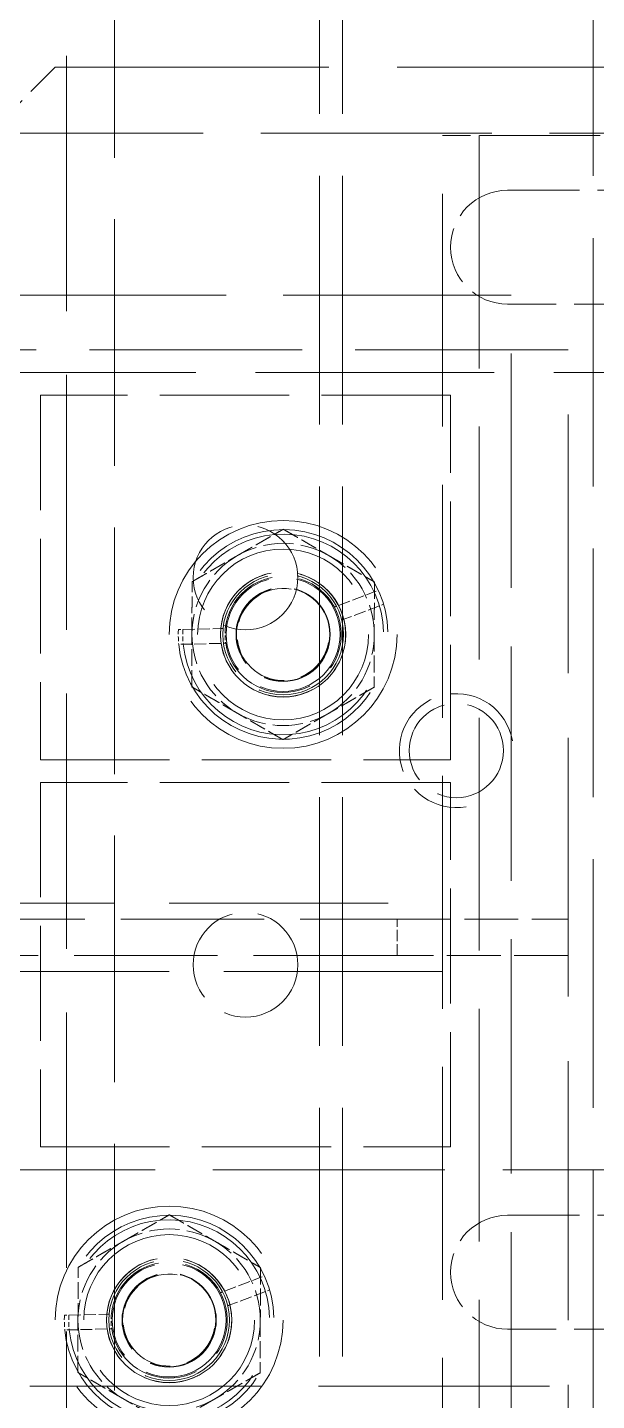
# Model space of a CAD drawing. Header units: millimetres. Extents: x 0 to 5945, y 0 to 4205.
# Drawn here: x 2062.6 to 2087.5, y 2439.4 to 2499.7 of the extents above; entities that cross this region are included whole.
import ezdxf

# ---------------------------------------------------------------- set-up
doc = ezdxf.new("R2010")
doc.units = ezdxf.units.MM
doc.header["$LTSCALE"] = 5
doc.linetypes.add('DASHED', pattern=[0.2067, 0.1654, -0.0413])
doc.layers.add('가려진 것(ISO)', color=2, linetype='DASHED', lineweight=18)

msp = doc.modelspace()

# ---------------------------------------------------------------- linework, layer by layer
at = {"layer": '가려진 것(ISO)', "ltscale": 13.090868}
msp.add_line((2066.376, 2250.457), (2066.376, 2940.457), dxfattribs=at)
at = {"layer": '가려진 것(ISO)', "ltscale": 13.194353}
for p, q in [((2075.376, 2820.457), (2075.376, 2370.457)), ((2076.376, 2820.457), (2076.376, 2370.457)), ((2087.376, 2370.457), (2087.376, 2820.457))]:
    msp.add_line(p, q, dxfattribs=at)
at = {"layer": '가려진 것(ISO)', "ltscale": 13.546203}
msp.add_line((2064.276, 2540.457), (2064.276, 2400.457), dxfattribs=at)
at = {"layer": '가려진 것(ISO)', "ltscale": 2.693548}
msp.add_line((2058.776, 2492.957), (2063.776, 2497.957), dxfattribs=at)
at = {"layer": '가려진 것(ISO)', "ltscale": 14.513788}
msp.add_line((2063.776, 2497.957), (2093.776, 2497.957), dxfattribs=at)
at = {"layer": '가려진 것(ISO)', "ltscale": 12.256087}
for p, q in [((2060.126, 2495.057), (2098.126, 2495.057)), ((2098.126, 2440.057), (2060.126, 2440.057))]:
    msp.add_line(p, q, dxfattribs=at)
at = {"layer": '가려진 것(ISO)', "ltscale": 12.363597}
for p, q in [((2080.776, 2379.957), (2080.776, 2494.957)), ((2082.376, 2494.957), (2082.376, 2379.957))]:
    msp.add_line(p, q, dxfattribs=at)
at = {"layer": '가려진 것(ISO)', "ltscale": 1.91471}
msp.add_line((2083.976, 2494.957), (2080.776, 2494.957), dxfattribs=at)
at = {"layer": '가려진 것(ISO)', "ltscale": 4.494984}
msp.add_line((2083.976, 2494.957), (2095.776, 2494.957), dxfattribs=at)
at = {"layer": '가려진 것(ISO)', "ltscale": 3.809293}
for p, q in [((2083.626, 2492.557), (2093.626, 2492.557)), ((2093.626, 2487.557), (2083.626, 2487.557)), ((2083.626, 2447.557), (2093.626, 2447.557)), ((2093.626, 2442.557), (2083.626, 2442.557))]:
    msp.add_line(p, q, dxfattribs=at)
at = {"layer": '가려진 것(ISO)', "ltscale": 12.094824}
msp.add_line((2083.776, 2487.957), (2058.776, 2487.957), dxfattribs=at)
at = {"layer": '가려진 것(ISO)', "ltscale": 12.44039}
msp.add_line((2083.776, 2397.957), (2083.776, 2487.957), dxfattribs=at)
at = {"layer": '가려진 것(ISO)', "ltscale": 11.288502}
msp.add_line((2086.276, 2485.557), (2051.276, 2485.557), dxfattribs=at)
at = {"layer": '가려진 것(ISO)', "ltscale": 13.739719}
msp.add_line((2086.276, 2400.357), (2086.276, 2485.557), dxfattribs=at)
at = {"layer": '가려진 것(ISO)', "ltscale": 12.666578}
msp.add_line((2096.126, 2484.557), (1952.126, 2484.557), dxfattribs=at)
at = {"layer": '가려진 것(ISO)', "ltscale": 6.856808}
for p, q in [((2081.126, 2483.557), (2063.126, 2483.557)), ((2063.126, 2467.557), (2081.126, 2467.557)), ((2081.126, 2466.557), (2063.126, 2466.557)), ((2063.126, 2450.557), (2081.126, 2450.557))]:
    msp.add_line(p, q, dxfattribs=at)
at = {"layer": '가려진 것(ISO)', "ltscale": 6.094929}
for p, q in [((2063.126, 2483.557), (2063.126, 2467.557)), ((2081.126, 2467.557), (2081.126, 2483.557)), ((2063.126, 2466.557), (2063.126, 2450.557)), ((2081.126, 2450.557), (2081.126, 2466.557))]:
    msp.add_line(p, q, dxfattribs=at)
at = {"layer": '가려진 것(ISO)', "ltscale": 0.635041}
for p, q in [((2076.209, 2474.328), (2077.768, 2474.92)), ((2077.999, 2474.312), (2076.44, 2473.72)), ((2069.377, 2473.274), (2071.044, 2473.315)), ((2071.06, 2472.665), (2069.393, 2472.625)), ((2071.209, 2444.228), (2072.768, 2444.82)), ((2072.999, 2444.212), (2071.44, 2443.62)), ((2064.377, 2443.174), (2066.044, 2443.215)), ((2066.06, 2442.565), (2064.393, 2442.525))]:
    msp.add_line(p, q, dxfattribs=at)
at = {"layer": '가려진 것(ISO)', "ltscale": 0.10509}
for p, q in [((2077.768, 2474.92), (2077.951, 2474.989)), ((2078.182, 2474.382), (2077.999, 2474.312)), ((2069.181, 2473.27), (2069.377, 2473.274)), ((2069.393, 2472.625), (2069.197, 2472.62)), ((2072.768, 2444.82), (2072.951, 2444.889)), ((2073.182, 2444.282), (2072.999, 2444.212)), ((2064.181, 2443.17), (2064.377, 2443.174)), ((2064.393, 2442.525), (2064.197, 2442.52))]:
    msp.add_line(p, q, dxfattribs=at)
at = {"layer": '가려진 것(ISO)', "ltscale": 11.611031}
for p, q in [((2056.776, 2461.257), (2080.776, 2461.257)), ((2080.776, 2458.257), (2056.776, 2458.257))]:
    msp.add_line(p, q, dxfattribs=at)
at = {"layer": '가려진 것(ISO)', "ltscale": 7.618686}
for p, q in [((2058.776, 2460.557), (2078.776, 2460.557)), ((2078.776, 2458.957), (2058.776, 2458.957))]:
    msp.add_line(p, q, dxfattribs=at)
at = {"layer": '가려진 것(ISO)', "ltscale": 2.856945}
for p, q in [((2078.776, 2460.557), (2086.276, 2460.557)), ((2086.276, 2458.957), (2078.776, 2458.957))]:
    msp.add_line(p, q, dxfattribs=at)
at = {"layer": '가려진 것(ISO)', "ltscale": 0.609403}
msp.add_line((2078.776, 2458.957), (2078.776, 2460.557), dxfattribs=at)
at = {"layer": '가려진 것(ISO)', "ltscale": 12.302163}
msp.add_line((2007.126, 2449.557), (2096.126, 2449.557), dxfattribs=at)
at = {"layer": '가려진 것(ISO)', "ltscale": 15.198803}
for centre in [(2073.776, 2473.057), (2068.776, 2442.957)]:
    msp.add_circle(centre, 5, dxfattribs=at)
at = {"layer": '가려진 것(ISO)', "ltscale": 5.504978}
for centre in [(2072.126, 2475.557), (2072.126, 2458.557)]:
    msp.add_circle(centre, 2.3, dxfattribs=at)
at = {"layer": '가려진 것(ISO)', "ltscale": 11.399102}
for centre in [(2073.776, 2473.057), (2068.776, 2442.957)]:
    msp.add_circle(centre, 3.75, dxfattribs=at)
at = {"layer": '가려진 것(ISO)', "ltscale": 6.582059}
for centre in [(2073.776, 2473.057), (2068.776, 2442.957)]:
    msp.add_circle(centre, 2.75, dxfattribs=at)
at = {"layer": '가려진 것(ISO)', "ltscale": 6.342708}
for centre in [(2073.776, 2473.057), (2068.776, 2442.957)]:
    msp.add_circle(centre, 2.65, dxfattribs=at)
at = {"layer": '가려진 것(ISO)', "ltscale": 5.983681}
for centre in [(2073.776, 2473.057), (2068.776, 2442.957)]:
    msp.add_circle(centre, 2.5, dxfattribs=at)
at = {"layer": '가려진 것(ISO)', "ltscale": 5.983712}
for centre in [(2073.776, 2473.057), (2068.776, 2442.957)]:
    msp.add_circle(centre, 2.5, dxfattribs=at)
at = {"layer": '가려진 것(ISO)', "ltscale": 4.94729}
for centre in [(2073.776, 2473.057), (2081.376, 2467.957), (2068.776, 2442.957)]:
    msp.add_circle(centre, 2.067, dxfattribs=at)
at = {"layer": '가려진 것(ISO)', "ltscale": 4.9066}
for centre in [(2073.776, 2473.057), (2068.776, 2442.957)]:
    msp.add_circle(centre, 2.05, dxfattribs=at)
at = {"layer": '가려진 것(ISO)', "ltscale": 2.991791}
for centre in [(2083.626, 2490.057), (2083.626, 2445.057)]:
    msp.add_arc(centre, 2.5, 90, 270, dxfattribs=at)
at = {"layer": '가려진 것(ISO)', "ltscale": 13.668171}
for centre in [(2073.776, 2473.057), (2068.776, 2442.957)]:
    msp.add_arc(centre, 4.6, 185.45267, 177.34978, dxfattribs=at)
at = {"layer": '가려진 것(ISO)', "ltscale": 13.075394}
for centre in [(2073.776, 2473.057), (2068.776, 2442.957)]:
    msp.add_arc(centre, 4.405, 185.63234, 177.17011, dxfattribs=at)
at = {"layer": '가려진 것(ISO)', "ltscale": 1.595575}
for centre, start, end in [((2073.776, 2473.057), 59.92211, 119.92211), ((2073.776, 2473.057), 119.92211, 179.92211), ((2073.776, 2473.057), 359.92211, 59.92211), ((2073.776, 2473.057), 179.92211, 239.92211), ((2073.776, 2473.057), 299.92211, 359.92211), ((2073.776, 2473.057), 239.92211, 299.92211), ((2068.776, 2442.957), 59.92211, 119.92211), ((2068.776, 2442.957), 119.92211, 179.92211), ((2068.776, 2442.957), 359.92211, 59.92211), ((2068.776, 2442.957), 179.92211, 239.92211), ((2068.776, 2442.957), 299.92211, 359.92211), ((2068.776, 2442.957), 239.92211, 299.92211)]:
    msp.add_arc(centre, 4, start, end, dxfattribs=at)
at = {"layer": '가려진 것(ISO)', "ltscale": 6.321898}
for centre in [(2073.776, 2473.057), (2068.776, 2442.957)]:
    msp.add_arc(centre, 2.745, 188.20083, 174.60162, dxfattribs=at)
at = {"layer": '가려진 것(ISO)', "ltscale": 5.855071}
for centre in [(2073.776, 2473.057), (2068.776, 2442.957)]:
    msp.add_arc(centre, 2.55, 188.72354, 174.07891, dxfattribs=at)
at = {"layer": '가려진 것(ISO)', "ltscale": 3.628764}
for centre in [(2073.776, 2473.057), (2068.776, 2442.957)]:
    msp.add_arc(centre, 2.022, 79.92211, 349.92211, dxfattribs=at)
at = {"layer": '가려진 것(ISO)', "ltscale": 0.248093}
for centre in [(2073.776, 2473.057), (2068.776, 2442.957)]:
    msp.add_arc(centre, 2.745, 174.60162, 188.20083, dxfattribs=at)
at = {"layer": '가려진 것(ISO)', "ltscale": 0.248186}
for centre in [(2073.776, 2473.057), (2068.776, 2442.957)]:
    msp.add_arc(centre, 2.55, 174.07891, 188.72354, dxfattribs=at)
at = {"layer": '가려진 것(ISO)', "ltscale": 0.247717}
for centre in [(2073.776, 2473.057), (2068.776, 2442.957)]:
    msp.add_arc(centre, 4.6, 177.34978, 185.45267, dxfattribs=at)
at = {"layer": '가려진 것(ISO)', "ltscale": 0.247736}
for centre in [(2073.776, 2473.057), (2068.776, 2442.957)]:
    msp.add_arc(centre, 4.405, 177.17011, 185.63234, dxfattribs=at)
at = {"layer": '가려진 것(ISO)', "ltscale": 4.487736}
msp.add_arc((2081.376, 2467.957), 2.5, 10, 280, dxfattribs=at)
at = {"layer": '가려진 것(ISO)', "ltscale": 0.893126}
for points in [[(2071.781, 2476.524), (2072.71, 2477.058), (2073.783, 2477.676)], [(2073.783, 2477.676), (2074.854, 2477.056), (2075.781, 2476.518)], [(2069.78, 2475.372), (2070.852, 2475.989), (2071.781, 2476.524)], [(2075.781, 2476.518), (2076.709, 2475.981), (2077.78, 2475.361)], [(2069.776, 2473.062), (2069.778, 2474.134), (2069.78, 2475.372)], [(2077.78, 2475.361), (2077.778, 2474.123), (2077.776, 2473.052)], [(2069.773, 2470.753), (2069.775, 2471.991), (2069.776, 2473.062)], [(2077.776, 2473.052), (2077.775, 2471.98), (2077.773, 2470.742)], [(2071.772, 2469.596), (2070.844, 2470.133), (2069.773, 2470.753)], [(2077.773, 2470.742), (2076.701, 2470.125), (2075.772, 2469.59)], [(2073.77, 2468.438), (2072.699, 2469.058), (2071.772, 2469.596)], [(2075.772, 2469.59), (2074.843, 2469.056), (2073.77, 2468.438)], [(2066.781, 2446.424), (2067.71, 2446.958), (2068.783, 2447.576)], [(2068.783, 2447.576), (2069.854, 2446.956), (2070.781, 2446.418)], [(2064.78, 2445.272), (2065.852, 2445.889), (2066.781, 2446.424)], [(2070.781, 2446.418), (2071.709, 2445.881), (2072.78, 2445.261)], [(2064.776, 2442.962), (2064.778, 2444.034), (2064.78, 2445.272)], [(2072.78, 2445.261), (2072.778, 2444.023), (2072.776, 2442.952)], [(2064.773, 2440.653), (2064.775, 2441.891), (2064.776, 2442.962)], [(2072.776, 2442.952), (2072.775, 2441.88), (2072.773, 2440.642)], [(2066.772, 2439.496), (2065.844, 2440.033), (2064.773, 2440.653)], [(2072.773, 2440.642), (2071.701, 2440.025), (2070.772, 2439.49)], [(2068.77, 2438.338), (2067.699, 2438.958), (2066.772, 2439.496)], [(2070.772, 2439.49), (2069.843, 2438.956), (2068.77, 2438.338)]]:
    msp.add_rational_spline(points, [1, 1.0379548493, 1], degree=2, dxfattribs=at)
at = {"layer": '가려진 것(ISO)', "ltscale": 0.105354}
for points, weights in [([(2076.026, 2474.258), (2076.114, 2474.292), (2076.209, 2474.328)], [1, 1.00068922269, 1]), ([(2071.044, 2473.315), (2071.145, 2473.318), (2071.24, 2473.32)], [1, 1.00068922277, 1]), ([(2076.44, 2473.72), (2076.345, 2473.684), (2076.256, 2473.651)], [1, 1.00068922269, 1]), ([(2071.256, 2472.67), (2071.161, 2472.668), (2071.06, 2472.665)], [1, 1.00068922277, 1]), ([(2071.026, 2444.158), (2071.114, 2444.192), (2071.209, 2444.228)], [1, 1.00068922269, 1]), ([(2066.044, 2443.215), (2066.145, 2443.218), (2066.24, 2443.22)], [1, 1.00068922277, 1]), ([(2071.44, 2443.62), (2071.345, 2443.584), (2071.256, 2443.551)], [1, 1.00068922269, 1]), ([(2066.256, 2442.57), (2066.161, 2442.568), (2066.06, 2442.565)], [1, 1.00068922277, 1])]:
    msp.add_rational_spline(points, weights, degree=2, dxfattribs=at)

doc.saveas('drawing.dxf')
